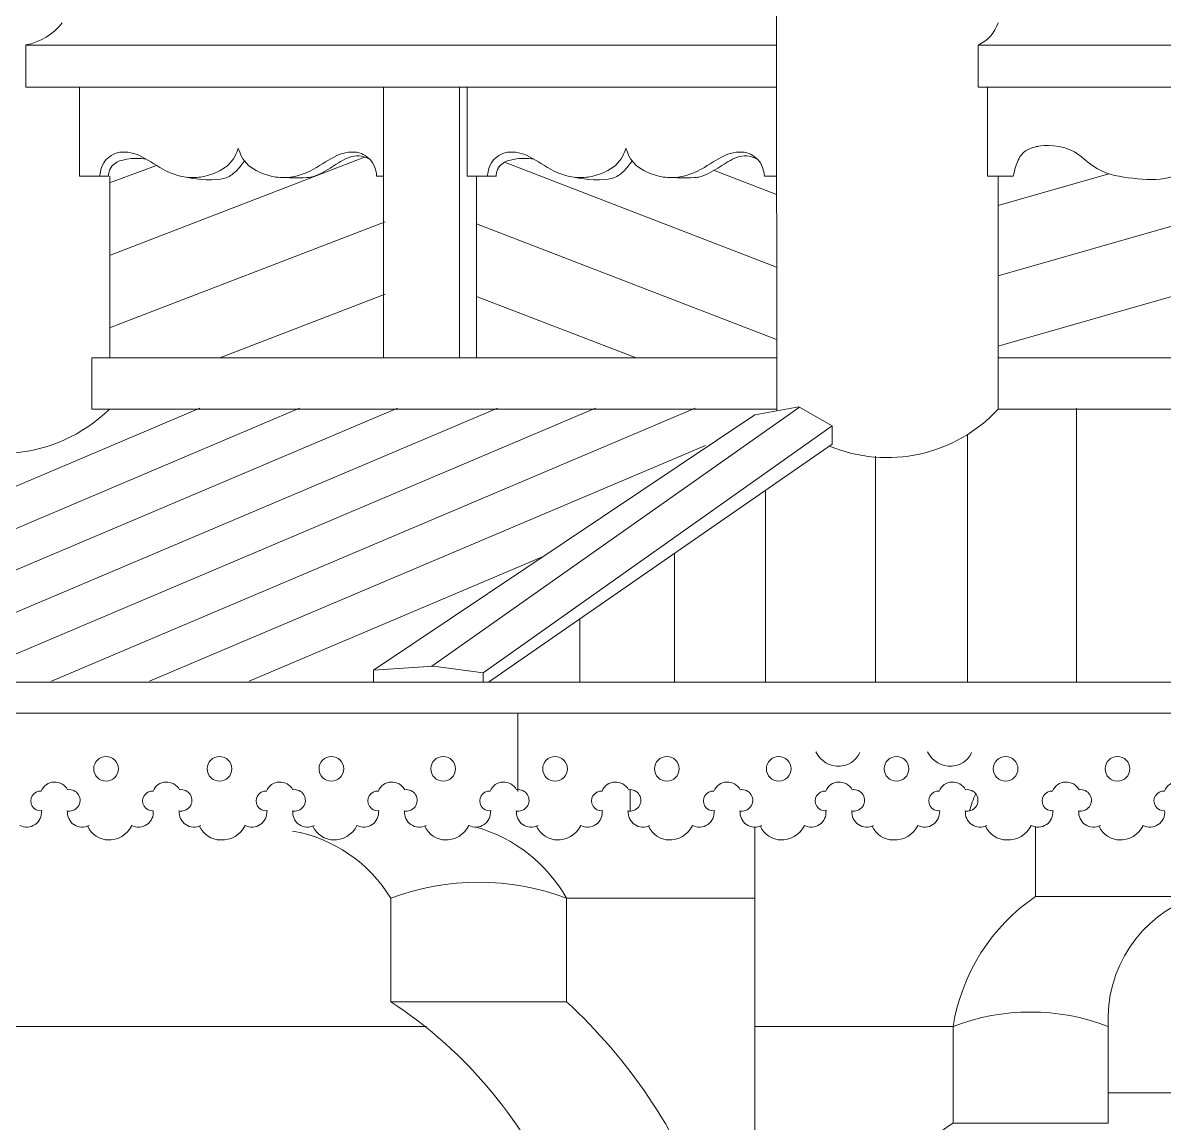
# Model space of a CAD drawing. Header units: millimetres. Extents: x 2399 to 111977, y 1313 to 59551.
# Drawn here: x 70985 to 72755, y 42992 to 44698 of the extents above; entities that cross this region are included whole.
import ezdxf

# ---------------------------------------------------------------- set-up
doc = ezdxf.new("R2010")
doc.units = ezdxf.units.MM
doc.layers.add('main line', color=7, linetype='Continuous', lineweight=13)

msp = doc.modelspace()

# ---------------------------------------------------------------- linework, layer by layer
at = {"layer": 'main line', "color": 7, "linetype": 'Continuous', "lineweight": 13}
for p, q in [((72154.4704, 44096.4456), (72154.1149, 44708.4628)), ((70990.0724, 44598.128), (70990.0724, 44663.8403)), ((72154.1149, 44663.54), (70990.0724, 44663.54)), ((72466.572, 44598.128), (72466.572, 44663.54)), ((72466.572, 44663.54), (73208.9014, 44663.54)), ((70990.0724, 44598.128), (72154.1149, 44598.128)), ((71073.2487, 44598.128), (71073.2487, 44460.2853)), ((71073.2487, 44598.128), (71073.2487, 44460.2853)), ((71073.2487, 44598.128), (71073.2487, 44460.2853)), ((71544.8987, 44598.128), (71544.8987, 44178.6851)), ((71662.2579, 44598.128), (71662.2579, 44178.6851)), ((71674.339, 44460.2853), (71674.339, 44598.128)), ((72466.572, 44598.128), (73209.1726, 44598.128)), ((72481.3265, 44598.128), (72481.3265, 44460.2853)), ((71119.9258, 44337.4107), (71514.9786, 44489.5782)), ((71119.9258, 44449.7284), (71192.4971, 44476.9967)), ((72154.1149, 44319.4315), (71732.2805, 44481.9148)), ((72497.5479, 44305.8656), (73120.7242, 44484.1714)), ((71073.2487, 44460.2853), (71118.1205, 44460.2853)), ((71120.3953, 44178.6851), (71120.3953, 44460.2853)), ((71674.339, 44460.2853), (71719.2108, 44460.2853)), ((71689.0089, 44460.2853), (71689.0089, 44178.6851)), ((72154.1149, 44431.7491), (72056.4185, 44469.3801)), ((72481.3265, 44460.2853), (72521.0845, 44460.2853)), ((72497.5479, 44414.8828), (72669.3912, 44464.0513)), ((72497.5479, 44099.0339), (72497.5479, 44460.2853)), ((71119.9258, 44225.093), (71547.2583, 44389.6941)), ((72154.1149, 44207.1138), (71689.0089, 44386.2646)), ((72497.5479, 44196.8484), (73167.041, 44388.4066)), ((71291.0387, 44178.6851), (71547.2583, 44277.3765)), ((71936.325, 44178.6851), (71689.0089, 44273.947)), ((71092.2663, 44099.0339), (71092.2663, 44178.6851)), ((72154.1149, 44178.6851), (71092.2663, 44178.6851)), ((72497.5479, 44178.6851), (73209.1726, 44178.6851)), ((71259.8267, 44100.4699), (70261.635, 43677.1602)), ((71414.632, 44100.4699), (70416.4404, 43677.1602)), ((71566.553, 44100.4699), (70568.3614, 43677.1602)), ((71721.3584, 44100.4699), (70723.1668, 43677.1602)), ((71873.2794, 44100.4699), (70875.0878, 43677.1602)), ((72028.0848, 44100.4699), (71029.8931, 43677.1602)), ((72154.4704, 44099.0339), (71092.2663, 44099.0339)), ((71619.7416, 43700.4445), (72189.6369, 44101.8458)), ((72188.528, 44102.4789), (72120.4129, 44090.4122)), ((72188.528, 44102.4789), (72240.2008, 44072.9799)), ((72497.5479, 44099.0339), (73209.1726, 44099.0339)), ((72619.1357, 44100.4699), (72619.1357, 43675.7242)), ((72120.4129, 44090.4122), (71529.1632, 43694.1016)), ((72240.2008, 44072.9799), (71699.3312, 43689.9389)), ((72240.2008, 44072.9799), (72240.2008, 44044.7497)), ((72450.219, 44059.7104), (72450.219, 43675.7242)), ((72043.6985, 44042.6652), (71181.8141, 43677.1602)), ((71707.677, 43675.7242), (72240.2008, 44044.7497)), ((72307.4309, 44025.995), (72307.4309, 43675.7242)), ((72136.732, 43973.0485), (72136.732, 43675.7242)), ((71791.9884, 43870.2715), (71336.6195, 43677.1602)), ((71995.7261, 43875.3349), (71995.7261, 43675.7242)), ((71848.8677, 43773.5658), (71848.8677, 43675.7242)), ((71622.0119, 43700.6034), (71529.1632, 43694.1016)), ((71529.1632, 43694.1016), (71529.1632, 43675.7242)), ((71622.0119, 43700.6034), (71699.3312, 43689.9389)), ((69290.348, 43675.7242), (72913.671, 43675.7242)), ((71699.3312, 43689.9389), (71699.3312, 43675.7242)), ((69293.6599, 43627.3017), (72879.4085, 43627.3017)), ((71752.8635, 43627.3017), (71752.8635, 43505.8483)), ((71927.0361, 43475.6773), (71927.0361, 43508.5288)), ((72120.6065, 43450.009), (72120.6065, 40722.3835)), ((72555.5318, 43343.0785), (72555.5318, 43451.7635)), ((71556.0722, 43179.8457), (71556.0722, 43340.5942)), ((72120.6065, 43340.5942), (71828.6466, 43340.5942)), ((71828.6466, 43179.8457), (71828.6466, 43340.5942)), ((72555.5318, 43343.0785), (72802.3716, 43343.0785)), ((71556.0722, 43179.8457), (71828.6466, 43179.8457)), ((70902.6138, 43141.7935), (71611.2463, 43141.7935)), ((72120.6065, 43141.7935), (72427.8971, 43141.7935)), ((72427.8971, 42991.7131), (72427.8971, 43141.7935)), ((72668.1957, 42991.7131), (72668.1957, 43141.7935)), ((72668.1957, 43038.6601), (72952.4209, 43038.6601)), ((72427.8971, 42991.7131), (72668.1957, 42991.7131))]:
    msp.add_line(p, q, dxfattribs=at)
at = {"layer": 'main line', "color": 7, "linetype": 'Continuous', "lineweight": 13, "flags": 128}
for points in [[(72252.8674, 43545.3267, -0.304535594), (72214.9397, 43567.6702)], [(72252.8674, 43545.3267, -0.304535594), (72214.9397, 43567.6702)], [(72252.8674, 43545.3267, -0.304535594), (72214.9397, 43567.6702)], [(72252.8674, 43545.3267, -0.304535594), (72214.9397, 43567.6702)], [(72252.8674, 43545.3267, -0.304535594), (72214.9397, 43567.6702)], [(72252.8674, 43545.3267, -0.304535594), (72214.9397, 43567.6702)], [(72283.1861, 43566.6853, -0.304535594), (72250.4127, 43545.3267)], [(72283.1861, 43566.6853, -0.304535594), (72250.4127, 43545.3267)], [(72283.1861, 43566.6853, -0.304535594), (72250.4127, 43545.3267)], [(72283.1861, 43566.6853, -0.304535594), (72250.4127, 43545.3267)], [(72283.1861, 43566.6853, -0.304535594), (72250.4127, 43545.3267)], [(72283.1861, 43566.6853, -0.304535594), (72250.4127, 43545.3267)], [(72426.2794, 43545.3267, -0.304535594), (72388.3517, 43567.6702)], [(72426.2794, 43545.3267, -0.304535594), (72388.3517, 43567.6702)], [(72426.2794, 43545.3267, -0.304535594), (72388.3517, 43567.6702)], [(72426.2794, 43545.3267, -0.304535594), (72388.3517, 43567.6702)], [(72426.2794, 43545.3267, -0.304535594), (72388.3517, 43567.6702)], [(72426.2794, 43545.3267, -0.304535594), (72388.3517, 43567.6702)], [(72456.598, 43566.6853, -0.304535594), (72423.8247, 43545.3267)], [(72456.598, 43566.6853, -0.304535594), (72423.8247, 43545.3267)], [(72456.598, 43566.6853, -0.304535594), (72423.8247, 43545.3267)], [(72456.598, 43566.6853, -0.304535594), (72423.8247, 43545.3267)], [(72456.598, 43566.6853, -0.304535594), (72423.8247, 43545.3267)], [(72456.598, 43566.6853, -0.304535594), (72423.8247, 43545.3267)], [(71053.5596, 43476.1599, 1.219803903), (71054.9901, 43508.8418, 0.63216014), (71014.026, 43506.8436, 1.067465283), (71014.2608, 43476.1599, -0.60309642), (70980.869, 43453.3936)], [(71053.5596, 43476.1599, 1.219803903), (71054.9901, 43508.8418, 0.63216014), (71014.026, 43506.8436, 1.067465283), (71014.2608, 43476.1599, -0.60309642), (70980.869, 43453.3936)], [(71053.5596, 43476.1599, 1.219803903), (71054.9901, 43508.8418, 0.63216014), (71014.026, 43506.8436, 1.067465283), (71014.2608, 43476.1599, -0.60309642), (70980.869, 43453.3936)], [(71053.5596, 43476.1599, 1.219803903), (71054.9901, 43508.8418, 0.63216014), (71014.026, 43506.8436, 1.067465283), (71014.2608, 43476.1599, -0.60309642), (70980.869, 43453.3936)], [(71053.5596, 43476.1599, 1.219803903), (71054.9901, 43508.8418, 0.63216014), (71014.026, 43506.8436, 1.067465283), (71014.2608, 43476.1599, -0.60309642), (70980.869, 43453.3936)], [(71053.5596, 43476.1599, 1.219803903), (71054.9901, 43508.8418, 0.63216014), (71014.026, 43506.8436, 1.067465283), (71014.2608, 43476.1599, -0.60309642), (70980.869, 43453.3936)], [(71226.9716, 43476.1599, 1.219803903), (71228.402, 43508.8418, 0.63216014), (71187.438, 43506.8436, 1.067465283), (71187.6728, 43476.1599, -0.60309642), (71154.281, 43453.3936)], [(71226.9716, 43476.1599, 1.219803903), (71228.402, 43508.8418, 0.63216014), (71187.438, 43506.8436, 1.067465283), (71187.6728, 43476.1599, -0.60309642), (71154.281, 43453.3936)], [(71226.9716, 43476.1599, 1.219803903), (71228.402, 43508.8418, 0.63216014), (71187.438, 43506.8436, 1.067465283), (71187.6728, 43476.1599, -0.60309642), (71154.281, 43453.3936)], [(71226.9716, 43476.1599, 1.219803903), (71228.402, 43508.8418, 0.63216014), (71187.438, 43506.8436, 1.067465283), (71187.6728, 43476.1599, -0.60309642), (71154.281, 43453.3936)], [(71226.9716, 43476.1599, 1.219803903), (71228.402, 43508.8418, 0.63216014), (71187.438, 43506.8436, 1.067465283), (71187.6728, 43476.1599, -0.60309642), (71154.281, 43453.3936)], [(71226.9716, 43476.1599, 1.219803903), (71228.402, 43508.8418, 0.63216014), (71187.438, 43506.8436, 1.067465283), (71187.6728, 43476.1599, -0.60309642), (71154.281, 43453.3936)], [(71402.8383, 43476.1599, 1.219803903), (71404.2687, 43508.8418, 0.63216014), (71363.3047, 43506.8436, 1.067465283), (71363.5395, 43476.1599, -0.60309642), (71330.1477, 43453.3936)], [(71402.8383, 43476.1599, 1.219803903), (71404.2687, 43508.8418, 0.63216014), (71363.3047, 43506.8436, 1.067465283), (71363.5395, 43476.1599, -0.60309642), (71330.1477, 43453.3936)], [(71402.8383, 43476.1599, 1.219803903), (71404.2687, 43508.8418, 0.63216014), (71363.3047, 43506.8436, 1.067465283), (71363.5395, 43476.1599, -0.60309642), (71330.1477, 43453.3936)], [(71402.8383, 43476.1599, 1.219803903), (71404.2687, 43508.8418, 0.63216014), (71363.3047, 43506.8436, 1.067465283), (71363.5395, 43476.1599, -0.60309642), (71330.1477, 43453.3936)], [(71402.8383, 43476.1599, 1.219803903), (71404.2687, 43508.8418, 0.63216014), (71363.3047, 43506.8436, 1.067465283), (71363.5395, 43476.1599, -0.60309642), (71330.1477, 43453.3936)], [(71402.8383, 43476.1599, 1.219803903), (71404.2687, 43508.8418, 0.63216014), (71363.3047, 43506.8436, 1.067465283), (71363.5395, 43476.1599, -0.60309642), (71330.1477, 43453.3936)], [(71576.2503, 43476.1599, 1.219803903), (71577.6807, 43508.8418, 0.63216014), (71536.7167, 43506.8436, 1.067465283), (71536.9514, 43476.1599, -0.60309642), (71503.5597, 43453.3936)], [(71576.2503, 43476.1599, 1.219803903), (71577.6807, 43508.8418, 0.63216014), (71536.7167, 43506.8436, 1.067465283), (71536.9514, 43476.1599, -0.60309642), (71503.5597, 43453.3936)], [(71576.2503, 43476.1599, 1.219803903), (71577.6807, 43508.8418, 0.63216014), (71536.7167, 43506.8436, 1.067465283), (71536.9514, 43476.1599, -0.60309642), (71503.5597, 43453.3936)], [(71576.2503, 43476.1599, 1.219803903), (71577.6807, 43508.8418, 0.63216014), (71536.7167, 43506.8436, 1.067465283), (71536.9514, 43476.1599, -0.60309642), (71503.5597, 43453.3936)], [(71576.2503, 43476.1599, 1.219803903), (71577.6807, 43508.8418, 0.63216014), (71536.7167, 43506.8436, 1.067465283), (71536.9514, 43476.1599, -0.60309642), (71503.5597, 43453.3936)], [(71576.2503, 43476.1599, 1.219803903), (71577.6807, 43508.8418, 0.63216014), (71536.7167, 43506.8436, 1.067465283), (71536.9514, 43476.1599, -0.60309642), (71503.5597, 43453.3936)], [(71749.6622, 43476.1599, 1.219803903), (71751.0927, 43508.8418, 0.63216014), (71710.1286, 43506.8436, 1.067465283), (71710.3634, 43476.1599, -0.60309642), (71676.9716, 43453.3936)], [(71749.6622, 43476.1599, 1.219803903), (71751.0927, 43508.8418, 0.63216014), (71710.1286, 43506.8436, 1.067465283), (71710.3634, 43476.1599, -0.60309642), (71676.9716, 43453.3936)], [(71749.6622, 43476.1599, 1.219803903), (71751.0927, 43508.8418, 0.63216014), (71710.1286, 43506.8436, 1.067465283), (71710.3634, 43476.1599, -0.60309642), (71676.9716, 43453.3936)], [(71749.6622, 43476.1599, 1.219803903), (71751.0927, 43508.8418, 0.63216014), (71710.1286, 43506.8436, 1.067465283), (71710.3634, 43476.1599, -0.60309642), (71676.9716, 43453.3936)], [(71749.6622, 43476.1599, 1.219803903), (71751.0927, 43508.8418, 0.63216014), (71710.1286, 43506.8436, 1.067465283), (71710.3634, 43476.1599, -0.60309642), (71676.9716, 43453.3936)], [(71749.6622, 43476.1599, 1.219803903), (71751.0927, 43508.8418, 0.63216014), (71710.1286, 43506.8436, 1.067465283), (71710.3634, 43476.1599, -0.60309642), (71676.9716, 43453.3936)], [(71923.0742, 43476.1599, 1.219803903), (71924.5046, 43508.8418, 0.63216014), (71883.5406, 43506.8436, 1.067465283), (71883.7754, 43476.1599, -0.60309642), (71850.3836, 43453.3936)], [(71923.0742, 43476.1599, 1.219803903), (71924.5046, 43508.8418, 0.63216014), (71883.5406, 43506.8436, 1.067465283), (71883.7754, 43476.1599, -0.60309642), (71850.3836, 43453.3936)], [(71923.0742, 43476.1599, 1.219803903), (71924.5046, 43508.8418, 0.63216014), (71883.5406, 43506.8436, 1.067465283), (71883.7754, 43476.1599, -0.60309642), (71850.3836, 43453.3936)], [(71923.0742, 43476.1599, 1.219803903), (71924.5046, 43508.8418, 0.63216014), (71883.5406, 43506.8436, 1.067465283), (71883.7754, 43476.1599, -0.60309642), (71850.3836, 43453.3936)], [(71923.0742, 43476.1599, 1.219803903), (71924.5046, 43508.8418, 0.63216014), (71883.5406, 43506.8436, 1.067465283), (71883.7754, 43476.1599, -0.60309642), (71850.3836, 43453.3936)], [(71923.0742, 43476.1599, 1.219803903), (71924.5046, 43508.8418, 0.63216014), (71883.5406, 43506.8436, 1.067465283), (71883.7754, 43476.1599, -0.60309642), (71850.3836, 43453.3936)], [(72096.4862, 43476.1599, 1.219803903), (72097.9166, 43508.8418, 0.63216014), (72056.9526, 43506.8436, 1.067465283), (72057.1873, 43476.1599, -0.60309642), (72023.7956, 43453.3936)], [(72096.4862, 43476.1599, 1.219803903), (72097.9166, 43508.8418, 0.63216014), (72056.9526, 43506.8436, 1.067465283), (72057.1873, 43476.1599, -0.60309642), (72023.7956, 43453.3936)], [(72096.4862, 43476.1599, 1.219803903), (72097.9166, 43508.8418, 0.63216014), (72056.9526, 43506.8436, 1.067465283), (72057.1873, 43476.1599, -0.60309642), (72023.7956, 43453.3936)], [(72096.4862, 43476.1599, 1.219803903), (72097.9166, 43508.8418, 0.63216014), (72056.9526, 43506.8436, 1.067465283), (72057.1873, 43476.1599, -0.60309642), (72023.7956, 43453.3936)], [(72096.4862, 43476.1599, 1.219803903), (72097.9166, 43508.8418, 0.63216014), (72056.9526, 43506.8436, 1.067465283), (72057.1873, 43476.1599, -0.60309642), (72023.7956, 43453.3936)], [(72096.4862, 43476.1599, 1.219803903), (72097.9166, 43508.8418, 0.63216014), (72056.9526, 43506.8436, 1.067465283), (72057.1873, 43476.1599, -0.60309642), (72023.7956, 43453.3936)], [(72269.8981, 43476.1599, 1.219803903), (72271.3286, 43508.8418, 0.63216014), (72230.3645, 43506.8436, 1.067465283), (72230.5993, 43476.1599, -0.60309642), (72197.2075, 43453.3936)], [(72269.8981, 43476.1599, 1.219803903), (72271.3286, 43508.8418, 0.63216014), (72230.3645, 43506.8436, 1.067465283), (72230.5993, 43476.1599, -0.60309642), (72197.2075, 43453.3936)], [(72269.8981, 43476.1599, 1.219803903), (72271.3286, 43508.8418, 0.63216014), (72230.3645, 43506.8436, 1.067465283), (72230.5993, 43476.1599, -0.60309642), (72197.2075, 43453.3936)], [(72269.8981, 43476.1599, 1.219803903), (72271.3286, 43508.8418, 0.63216014), (72230.3645, 43506.8436, 1.067465283), (72230.5993, 43476.1599, -0.60309642), (72197.2075, 43453.3936)], [(72269.8981, 43476.1599, 1.219803903), (72271.3286, 43508.8418, 0.63216014), (72230.3645, 43506.8436, 1.067465283), (72230.5993, 43476.1599, -0.60309642), (72197.2075, 43453.3936)], [(72269.8981, 43476.1599, 1.219803903), (72271.3286, 43508.8418, 0.63216014), (72230.3645, 43506.8436, 1.067465283), (72230.5993, 43476.1599, -0.60309642), (72197.2075, 43453.3936)], [(72445.7648, 43476.1599, 1.219803903), (72447.1953, 43508.8418, 0.63216014), (72406.2312, 43506.8436, 1.067465283), (72406.466, 43476.1599, -0.60309642), (72373.0742, 43453.3936)], [(72445.7648, 43476.1599, 1.219803903), (72447.1953, 43508.8418, 0.63216014), (72406.2312, 43506.8436, 1.067465283), (72406.466, 43476.1599, -0.60309642), (72373.0742, 43453.3936)], [(72445.7648, 43476.1599, 1.219803903), (72447.1953, 43508.8418, 0.63216014), (72406.2312, 43506.8436, 1.067465283), (72406.466, 43476.1599, -0.60309642), (72373.0742, 43453.3936)], [(72445.7648, 43476.1599, 1.219803903), (72447.1953, 43508.8418, 0.63216014), (72406.2312, 43506.8436, 1.067465283), (72406.466, 43476.1599, -0.60309642), (72373.0742, 43453.3936)], [(72445.7648, 43476.1599, 1.219803903), (72447.1953, 43508.8418, 0.63216014), (72406.2312, 43506.8436, 1.067465283), (72406.466, 43476.1599, -0.60309642), (72373.0742, 43453.3936)], [(72445.7648, 43476.1599, 1.219803903), (72447.1953, 43508.8418, 0.63216014), (72406.2312, 43506.8436, 1.067465283), (72406.466, 43476.1599, -0.60309642), (72373.0742, 43453.3936)], [(72621.6315, 43476.1599, 1.219803903), (72623.062, 43508.8418, 0.63216014), (72582.0979, 43506.8436, 1.067465283), (72582.3327, 43476.1599, -0.60309642), (72548.9409, 43453.3936)], [(72621.6315, 43476.1599, 1.219803903), (72623.062, 43508.8418, 0.63216014), (72582.0979, 43506.8436, 1.067465283), (72582.3327, 43476.1599, -0.60309642), (72548.9409, 43453.3936)], [(72621.6315, 43476.1599, 1.219803903), (72623.062, 43508.8418, 0.63216014), (72582.0979, 43506.8436, 1.067465283), (72582.3327, 43476.1599, -0.60309642), (72548.9409, 43453.3936)], [(72621.6315, 43476.1599, 1.219803903), (72623.062, 43508.8418, 0.63216014), (72582.0979, 43506.8436, 1.067465283), (72582.3327, 43476.1599, -0.60309642), (72548.9409, 43453.3936)], [(72621.6315, 43476.1599, 1.219803903), (72623.062, 43508.8418, 0.63216014), (72582.0979, 43506.8436, 1.067465283), (72582.3327, 43476.1599, -0.60309642), (72548.9409, 43453.3936)], [(72621.6315, 43476.1599, 1.219803903), (72623.062, 43508.8418, 0.63216014), (72582.0979, 43506.8436, 1.067465283), (72582.3327, 43476.1599, -0.60309642), (72548.9409, 43453.3936)], [(72795.0435, 43476.1599, 1.219803903), (72796.4739, 43508.8418, 0.63216014), (72755.5099, 43506.8436, 1.067465283), (72755.7447, 43476.1599, -0.60309642), (72722.3529, 43453.3936)], [(72795.0435, 43476.1599, 1.219803903), (72796.4739, 43508.8418, 0.63216014), (72755.5099, 43506.8436, 1.067465283), (72755.7447, 43476.1599, -0.60309642), (72722.3529, 43453.3936)], [(72795.0435, 43476.1599, 1.219803903), (72796.4739, 43508.8418, 0.63216014), (72755.5099, 43506.8436, 1.067465283), (72755.7447, 43476.1599, -0.60309642), (72722.3529, 43453.3936)], [(72795.0435, 43476.1599, 1.219803903), (72796.4739, 43508.8418, 0.63216014), (72755.5099, 43506.8436, 1.067465283), (72755.7447, 43476.1599, -0.60309642), (72722.3529, 43453.3936)], [(72795.0435, 43476.1599, 1.219803903), (72796.4739, 43508.8418, 0.63216014), (72755.5099, 43506.8436, 1.067465283), (72755.7447, 43476.1599, -0.60309642), (72722.3529, 43453.3936)], [(72795.0435, 43476.1599, 1.219803903), (72796.4739, 43508.8418, 0.63216014), (72755.5099, 43506.8436, 1.067465283), (72755.7447, 43476.1599, -0.60309642), (72722.3529, 43453.3936)], [(71015.4585, 43476.1599, -0.017938026), (71014.2872, 43475.916)], [(71015.4585, 43476.1599, -0.017938026), (71014.2872, 43475.916)], [(71015.4585, 43476.1599, -0.017938026), (71014.2872, 43475.916)], [(71015.4585, 43476.1599, -0.017938026), (71014.2872, 43475.916)], [(71015.4585, 43476.1599, -0.017938026), (71014.2872, 43475.916)], [(71015.4585, 43476.1599, -0.017938026), (71014.2872, 43475.916)], [(71054.7573, 43476.1599, 0.60309642), (71088.1491, 43453.3936)], [(71054.7573, 43476.1599, 0.60309642), (71088.1491, 43453.3936)], [(71054.7573, 43476.1599, 0.60309642), (71088.1491, 43453.3936)], [(71054.7573, 43476.1599, 0.60309642), (71088.1491, 43453.3936)], [(71054.7573, 43476.1599, 0.60309642), (71088.1491, 43453.3936)], [(71054.7573, 43476.1599, 0.60309642), (71088.1491, 43453.3936)], [(71228.1693, 43476.1599, 0.60309642), (71261.5611, 43453.3936)], [(71228.1693, 43476.1599, 0.60309642), (71261.5611, 43453.3936)], [(71228.1693, 43476.1599, 0.60309642), (71261.5611, 43453.3936)], [(71228.1693, 43476.1599, 0.60309642), (71261.5611, 43453.3936)], [(71228.1693, 43476.1599, 0.60309642), (71261.5611, 43453.3936)], [(71228.1693, 43476.1599, 0.60309642), (71261.5611, 43453.3936)], [(71364.7372, 43476.1599, -0.017938026), (71363.5658, 43475.916)], [(71364.7372, 43476.1599, -0.017938026), (71363.5658, 43475.916)], [(71364.7372, 43476.1599, -0.017938026), (71363.5658, 43475.916)], [(71364.7372, 43476.1599, -0.017938026), (71363.5658, 43475.916)], [(71364.7372, 43476.1599, -0.017938026), (71363.5658, 43475.916)], [(71364.7372, 43476.1599, -0.017938026), (71363.5658, 43475.916)], [(71404.036, 43476.1599, 0.60309642), (71437.4278, 43453.3936)], [(71404.036, 43476.1599, 0.60309642), (71437.4278, 43453.3936)], [(71404.036, 43476.1599, 0.60309642), (71437.4278, 43453.3936)], [(71404.036, 43476.1599, 0.60309642), (71437.4278, 43453.3936)], [(71404.036, 43476.1599, 0.60309642), (71437.4278, 43453.3936)], [(71404.036, 43476.1599, 0.60309642), (71437.4278, 43453.3936)], [(71538.1491, 43476.1599, -0.017938026), (71536.9778, 43475.916)], [(71538.1491, 43476.1599, -0.017938026), (71536.9778, 43475.916)], [(71538.1491, 43476.1599, -0.017938026), (71536.9778, 43475.916)], [(71538.1491, 43476.1599, -0.017938026), (71536.9778, 43475.916)], [(71538.1491, 43476.1599, -0.017938026), (71536.9778, 43475.916)], [(71538.1491, 43476.1599, -0.017938026), (71536.9778, 43475.916)], [(71577.448, 43476.1599, 0.60309642), (71610.8397, 43453.3936)], [(71577.448, 43476.1599, 0.60309642), (71610.8397, 43453.3936)], [(71577.448, 43476.1599, 0.60309642), (71610.8397, 43453.3936)], [(71577.448, 43476.1599, 0.60309642), (71610.8397, 43453.3936)], [(71577.448, 43476.1599, 0.60309642), (71610.8397, 43453.3936)], [(71577.448, 43476.1599, 0.60309642), (71610.8397, 43453.3936)], [(71711.5611, 43476.1599, -0.017938026), (71710.3897, 43475.916)], [(71711.5611, 43476.1599, -0.017938026), (71710.3897, 43475.916)], [(71711.5611, 43476.1599, -0.017938026), (71710.3897, 43475.916)], [(71711.5611, 43476.1599, -0.017938026), (71710.3897, 43475.916)], [(71711.5611, 43476.1599, -0.017938026), (71710.3897, 43475.916)], [(71711.5611, 43476.1599, -0.017938026), (71710.3897, 43475.916)], [(71750.8599, 43476.1599, 0.60309642), (71784.2517, 43453.3936)], [(71750.8599, 43476.1599, 0.60309642), (71784.2517, 43453.3936)], [(71750.8599, 43476.1599, 0.60309642), (71784.2517, 43453.3936)], [(71750.8599, 43476.1599, 0.60309642), (71784.2517, 43453.3936)], [(71750.8599, 43476.1599, 0.60309642), (71784.2517, 43453.3936)], [(71750.8599, 43476.1599, 0.60309642), (71784.2517, 43453.3936)], [(71884.9731, 43476.1599, -0.017938026), (71883.8017, 43475.916)], [(71884.9731, 43476.1599, -0.017938026), (71883.8017, 43475.916)], [(71884.9731, 43476.1599, -0.017938026), (71883.8017, 43475.916)], [(71884.9731, 43476.1599, -0.017938026), (71883.8017, 43475.916)], [(71884.9731, 43476.1599, -0.017938026), (71883.8017, 43475.916)], [(71884.9731, 43476.1599, -0.017938026), (71883.8017, 43475.916)], [(71924.2719, 43476.1599, 0.60309642), (71957.6637, 43453.3936)], [(71924.2719, 43476.1599, 0.60309642), (71957.6637, 43453.3936)], [(71924.2719, 43476.1599, 0.60309642), (71957.6637, 43453.3936)], [(71924.2719, 43476.1599, 0.60309642), (71957.6637, 43453.3936)], [(71924.2719, 43476.1599, 0.60309642), (71957.6637, 43453.3936)], [(71924.2719, 43476.1599, 0.60309642), (71957.6637, 43453.3936)], [(72058.385, 43476.1599, -0.017938026), (72057.2137, 43475.916)], [(72058.385, 43476.1599, -0.017938026), (72057.2137, 43475.916)], [(72058.385, 43476.1599, -0.017938026), (72057.2137, 43475.916)], [(72058.385, 43476.1599, -0.017938026), (72057.2137, 43475.916)], [(72058.385, 43476.1599, -0.017938026), (72057.2137, 43475.916)], [(72058.385, 43476.1599, -0.017938026), (72057.2137, 43475.916)], [(72097.6839, 43476.1599, 0.60309642), (72131.0756, 43453.3936)], [(72097.6839, 43476.1599, 0.60309642), (72131.0756, 43453.3936)], [(72097.6839, 43476.1599, 0.60309642), (72131.0756, 43453.3936)], [(72097.6839, 43476.1599, 0.60309642), (72131.0756, 43453.3936)], [(72097.6839, 43476.1599, 0.60309642), (72131.0756, 43453.3936)], [(72097.6839, 43476.1599, 0.60309642), (72131.0756, 43453.3936)], [(72231.797, 43476.1599, -0.017938026), (72230.6256, 43475.916)], [(72231.797, 43476.1599, -0.017938026), (72230.6256, 43475.916)], [(72231.797, 43476.1599, -0.017938026), (72230.6256, 43475.916)], [(72231.797, 43476.1599, -0.017938026), (72230.6256, 43475.916)], [(72231.797, 43476.1599, -0.017938026), (72230.6256, 43475.916)], [(72231.797, 43476.1599, -0.017938026), (72230.6256, 43475.916)], [(72271.0958, 43476.1599, 0.60309642), (72304.4876, 43453.3936)], [(72271.0958, 43476.1599, 0.60309642), (72304.4876, 43453.3936)], [(72271.0958, 43476.1599, 0.60309642), (72304.4876, 43453.3936)], [(72271.0958, 43476.1599, 0.60309642), (72304.4876, 43453.3936)], [(72271.0958, 43476.1599, 0.60309642), (72304.4876, 43453.3936)], [(72271.0958, 43476.1599, 0.60309642), (72304.4876, 43453.3936)], [(72407.6637, 43476.1599, -0.017938026), (72406.4923, 43475.916)], [(72407.6637, 43476.1599, -0.017938026), (72406.4923, 43475.916)], [(72407.6637, 43476.1599, -0.017938026), (72406.4923, 43475.916)], [(72407.6637, 43476.1599, -0.017938026), (72406.4923, 43475.916)], [(72407.6637, 43476.1599, -0.017938026), (72406.4923, 43475.916)], [(72407.6637, 43476.1599, -0.017938026), (72406.4923, 43475.916)], [(72446.9625, 43476.1599, 0.60309642), (72480.3543, 43453.3936)], [(72446.9625, 43476.1599, 0.60309642), (72480.3543, 43453.3936)], [(72446.9625, 43476.1599, 0.60309642), (72480.3543, 43453.3936)], [(72446.9625, 43476.1599, 0.60309642), (72480.3543, 43453.3936)], [(72446.9625, 43476.1599, 0.60309642), (72480.3543, 43453.3936)], [(72446.9625, 43476.1599, 0.60309642), (72480.3543, 43453.3936)], [(72583.5304, 43476.1599, -0.017938026), (72582.359, 43475.916)], [(72583.5304, 43476.1599, -0.017938026), (72582.359, 43475.916)], [(72583.5304, 43476.1599, -0.017938026), (72582.359, 43475.916)], [(72583.5304, 43476.1599, -0.017938026), (72582.359, 43475.916)], [(72583.5304, 43476.1599, -0.017938026), (72582.359, 43475.916)], [(72583.5304, 43476.1599, -0.017938026), (72582.359, 43475.916)], [(72622.8292, 43476.1599, 0.60309642), (72656.221, 43453.3936)], [(72622.8292, 43476.1599, 0.60309642), (72656.221, 43453.3936)], [(72622.8292, 43476.1599, 0.60309642), (72656.221, 43453.3936)], [(72622.8292, 43476.1599, 0.60309642), (72656.221, 43453.3936)], [(72622.8292, 43476.1599, 0.60309642), (72656.221, 43453.3936)], [(72622.8292, 43476.1599, 0.60309642), (72656.221, 43453.3936)], [(71086.0347, 43452.4088, 0.304535594), (71118.808, 43431.0501)], [(71086.0347, 43452.4088, 0.304535594), (71118.808, 43431.0501)], [(71086.0347, 43452.4088, 0.304535594), (71118.808, 43431.0501)], [(71086.0347, 43452.4088, 0.304535594), (71118.808, 43431.0501)], [(71086.0347, 43452.4088, 0.304535594), (71118.808, 43431.0501)], [(71086.0347, 43452.4088, 0.304535594), (71118.808, 43431.0501)], [(71116.3533, 43431.0501, 0.304535594), (71154.281, 43453.3936)], [(71116.3533, 43431.0501, 0.304535594), (71154.281, 43453.3936)], [(71116.3533, 43431.0501, 0.304535594), (71154.281, 43453.3936)], [(71116.3533, 43431.0501, 0.304535594), (71154.281, 43453.3936)], [(71116.3533, 43431.0501, 0.304535594), (71154.281, 43453.3936)], [(71116.3533, 43431.0501, 0.304535594), (71154.281, 43453.3936)], [(71259.4467, 43452.4088, 0.304535594), (71292.22, 43431.0501)], [(71259.4467, 43452.4088, 0.304535594), (71292.22, 43431.0501)], [(71259.4467, 43452.4088, 0.304535594), (71292.22, 43431.0501)], [(71259.4467, 43452.4088, 0.304535594), (71292.22, 43431.0501)], [(71259.4467, 43452.4088, 0.304535594), (71292.22, 43431.0501)], [(71259.4467, 43452.4088, 0.304535594), (71292.22, 43431.0501)], [(71292.22, 43431.0501, 0.304535594), (71330.1477, 43453.3936)], [(71292.22, 43431.0501, 0.304535594), (71330.1477, 43453.3936)], [(71292.22, 43431.0501, 0.304535594), (71330.1477, 43453.3936)], [(71292.22, 43431.0501, 0.304535594), (71330.1477, 43453.3936)], [(71292.22, 43431.0501, 0.304535594), (71330.1477, 43453.3936)], [(71292.22, 43431.0501, 0.304535594), (71330.1477, 43453.3936)], [(71435.3133, 43452.4088, 0.304535594), (71468.0867, 43431.0501)], [(71435.3133, 43452.4088, 0.304535594), (71468.0867, 43431.0501)], [(71435.3133, 43452.4088, 0.304535594), (71468.0867, 43431.0501)], [(71435.3133, 43452.4088, 0.304535594), (71468.0867, 43431.0501)], [(71435.3133, 43452.4088, 0.304535594), (71468.0867, 43431.0501)], [(71435.3133, 43452.4088, 0.304535594), (71468.0867, 43431.0501)], [(71465.632, 43431.0501, 0.304535594), (71503.5597, 43453.3936)], [(71465.632, 43431.0501, 0.304535594), (71503.5597, 43453.3936)], [(71465.632, 43431.0501, 0.304535594), (71503.5597, 43453.3936)], [(71465.632, 43431.0501, 0.304535594), (71503.5597, 43453.3936)], [(71465.632, 43431.0501, 0.304535594), (71503.5597, 43453.3936)], [(71465.632, 43431.0501, 0.304535594), (71503.5597, 43453.3936)], [(71608.7253, 43452.4088, 0.304535594), (71641.4987, 43431.0501)], [(71608.7253, 43452.4088, 0.304535594), (71641.4987, 43431.0501)], [(71608.7253, 43452.4088, 0.304535594), (71641.4987, 43431.0501)], [(71608.7253, 43452.4088, 0.304535594), (71641.4987, 43431.0501)], [(71608.7253, 43452.4088, 0.304535594), (71641.4987, 43431.0501)], [(71608.7253, 43452.4088, 0.304535594), (71641.4987, 43431.0501)], [(71639.0439, 43431.0501, 0.304535594), (71676.9716, 43453.3936)], [(71639.0439, 43431.0501, 0.304535594), (71676.9716, 43453.3936)], [(71639.0439, 43431.0501, 0.304535594), (71676.9716, 43453.3936)], [(71639.0439, 43431.0501, 0.304535594), (71676.9716, 43453.3936)], [(71639.0439, 43431.0501, 0.304535594), (71676.9716, 43453.3936)], [(71639.0439, 43431.0501, 0.304535594), (71676.9716, 43453.3936)], [(71782.1373, 43452.4088, 0.304535594), (71814.9106, 43431.0501)], [(71782.1373, 43452.4088, 0.304535594), (71814.9106, 43431.0501)], [(71782.1373, 43452.4088, 0.304535594), (71814.9106, 43431.0501)], [(71782.1373, 43452.4088, 0.304535594), (71814.9106, 43431.0501)], [(71782.1373, 43452.4088, 0.304535594), (71814.9106, 43431.0501)], [(71782.1373, 43452.4088, 0.304535594), (71814.9106, 43431.0501)], [(71812.4559, 43431.0501, 0.304535594), (71850.3836, 43453.3936)], [(71812.4559, 43431.0501, 0.304535594), (71850.3836, 43453.3936)], [(71812.4559, 43431.0501, 0.304535594), (71850.3836, 43453.3936)], [(71812.4559, 43431.0501, 0.304535594), (71850.3836, 43453.3936)], [(71812.4559, 43431.0501, 0.304535594), (71850.3836, 43453.3936)], [(71812.4559, 43431.0501, 0.304535594), (71850.3836, 43453.3936)], [(71955.5492, 43452.4088, 0.304535594), (71988.3226, 43431.0501)], [(71955.5492, 43452.4088, 0.304535594), (71988.3226, 43431.0501)], [(71955.5492, 43452.4088, 0.304535594), (71988.3226, 43431.0501)], [(71955.5492, 43452.4088, 0.304535594), (71988.3226, 43431.0501)], [(71955.5492, 43452.4088, 0.304535594), (71988.3226, 43431.0501)], [(71955.5492, 43452.4088, 0.304535594), (71988.3226, 43431.0501)], [(71985.8679, 43431.0501, 0.304535594), (72023.7956, 43453.3936)], [(71985.8679, 43431.0501, 0.304535594), (72023.7956, 43453.3936)], [(71985.8679, 43431.0501, 0.304535594), (72023.7956, 43453.3936)], [(71985.8679, 43431.0501, 0.304535594), (72023.7956, 43453.3936)], [(71985.8679, 43431.0501, 0.304535594), (72023.7956, 43453.3936)], [(71985.8679, 43431.0501, 0.304535594), (72023.7956, 43453.3936)], [(72128.9612, 43452.4088, 0.304535594), (72161.7346, 43431.0501)], [(72128.9612, 43452.4088, 0.304535594), (72161.7346, 43431.0501)], [(72128.9612, 43452.4088, 0.304535594), (72161.7346, 43431.0501)], [(72128.9612, 43452.4088, 0.304535594), (72161.7346, 43431.0501)], [(72128.9612, 43452.4088, 0.304535594), (72161.7346, 43431.0501)], [(72128.9612, 43452.4088, 0.304535594), (72161.7346, 43431.0501)], [(72159.2798, 43431.0501, 0.304535594), (72197.2075, 43453.3936)], [(72159.2798, 43431.0501, 0.304535594), (72197.2075, 43453.3936)], [(72159.2798, 43431.0501, 0.304535594), (72197.2075, 43453.3936)], [(72159.2798, 43431.0501, 0.304535594), (72197.2075, 43453.3936)], [(72159.2798, 43431.0501, 0.304535594), (72197.2075, 43453.3936)], [(72159.2798, 43431.0501, 0.304535594), (72197.2075, 43453.3936)], [(72302.3732, 43452.4088, 0.304535594), (72335.1465, 43431.0501)], [(72302.3732, 43452.4088, 0.304535594), (72335.1465, 43431.0501)], [(72302.3732, 43452.4088, 0.304535594), (72335.1465, 43431.0501)], [(72302.3732, 43452.4088, 0.304535594), (72335.1465, 43431.0501)], [(72302.3732, 43452.4088, 0.304535594), (72335.1465, 43431.0501)], [(72302.3732, 43452.4088, 0.304535594), (72335.1465, 43431.0501)], [(72335.1465, 43431.0501, 0.304535594), (72373.0742, 43453.3936)], [(72335.1465, 43431.0501, 0.304535594), (72373.0742, 43453.3936)], [(72335.1465, 43431.0501, 0.304535594), (72373.0742, 43453.3936)], [(72335.1465, 43431.0501, 0.304535594), (72373.0742, 43453.3936)], [(72335.1465, 43431.0501, 0.304535594), (72373.0742, 43453.3936)], [(72335.1465, 43431.0501, 0.304535594), (72373.0742, 43453.3936)], [(72478.2399, 43452.4088, 0.304535594), (72511.0132, 43431.0501)], [(72478.2399, 43452.4088, 0.304535594), (72511.0132, 43431.0501)], [(72478.2399, 43452.4088, 0.304535594), (72511.0132, 43431.0501)], [(72478.2399, 43452.4088, 0.304535594), (72511.0132, 43431.0501)], [(72478.2399, 43452.4088, 0.304535594), (72511.0132, 43431.0501)], [(72478.2399, 43452.4088, 0.304535594), (72511.0132, 43431.0501)], [(72511.0132, 43431.0501, 0.304535594), (72548.9409, 43453.3936)], [(72511.0132, 43431.0501, 0.304535594), (72548.9409, 43453.3936)], [(72511.0132, 43431.0501, 0.304535594), (72548.9409, 43453.3936)], [(72511.0132, 43431.0501, 0.304535594), (72548.9409, 43453.3936)], [(72511.0132, 43431.0501, 0.304535594), (72548.9409, 43453.3936)], [(72511.0132, 43431.0501, 0.304535594), (72548.9409, 43453.3936)], [(72654.1066, 43452.4088, 0.304535594), (72686.8799, 43431.0501)], [(72654.1066, 43452.4088, 0.304535594), (72686.8799, 43431.0501)], [(72654.1066, 43452.4088, 0.304535594), (72686.8799, 43431.0501)], [(72654.1066, 43452.4088, 0.304535594), (72686.8799, 43431.0501)], [(72654.1066, 43452.4088, 0.304535594), (72686.8799, 43431.0501)], [(72654.1066, 43452.4088, 0.304535594), (72686.8799, 43431.0501)], [(72684.4252, 43431.0501, 0.304535594), (72722.3529, 43453.3936)], [(72684.4252, 43431.0501, 0.304535594), (72722.3529, 43453.3936)], [(72684.4252, 43431.0501, 0.304535594), (72722.3529, 43453.3936)], [(72684.4252, 43431.0501, 0.304535594), (72722.3529, 43453.3936)], [(72684.4252, 43431.0501, 0.304535594), (72722.3529, 43453.3936)], [(72684.4252, 43431.0501, 0.304535594), (72722.3529, 43453.3936)]]:
    msp.add_lwpolyline(points, format="xyb", dxfattribs=at)
at = {"layer": 'main line', "color": 7, "linetype": 'Continuous', "lineweight": 13}
for centre in [(71114.5463, 43541.2726), (71114.5463, 43541.2726), (71114.5463, 43541.2726), (71114.5463, 43541.2726), (71114.5463, 43541.2726), (71114.5463, 43541.2726), (71290.413, 43541.2726), (71290.413, 43541.2726), (71290.413, 43541.2726), (71290.413, 43541.2726), (71290.413, 43541.2726), (71290.413, 43541.2726), (71463.825, 43541.2726), (71463.825, 43541.2726), (71463.825, 43541.2726), (71463.825, 43541.2726), (71463.825, 43541.2726), (71463.825, 43541.2726), (71637.2369, 43541.2726), (71637.2369, 43541.2726), (71637.2369, 43541.2726), (71637.2369, 43541.2726), (71637.2369, 43541.2726), (71637.2369, 43541.2726), (71810.6489, 43541.2726), (71810.6489, 43541.2726), (71810.6489, 43541.2726), (71810.6489, 43541.2726), (71810.6489, 43541.2726), (71810.6489, 43541.2726), (71984.0609, 43541.2726), (71984.0609, 43541.2726), (71984.0609, 43541.2726), (71984.0609, 43541.2726), (71984.0609, 43541.2726), (71984.0609, 43541.2726), (72157.4728, 43541.2726), (72157.4728, 43541.2726), (72157.4728, 43541.2726), (72157.4728, 43541.2726), (72157.4728, 43541.2726), (72157.4728, 43541.2726), (72340.0684, 43541.2726), (72340.0684, 43541.2726), (72340.0684, 43541.2726), (72340.0684, 43541.2726), (72340.0684, 43541.2726), (72340.0684, 43541.2726), (72509.2062, 43541.2726), (72509.2062, 43541.2726), (72509.2062, 43541.2726), (72509.2062, 43541.2726), (72509.2062, 43541.2726), (72509.2062, 43541.2726), (72682.6182, 43541.2726), (72682.6182, 43541.2726), (72682.6182, 43541.2726), (72682.6182, 43541.2726), (72682.6182, 43541.2726), (72682.6182, 43541.2726)]:
    msp.add_circle(centre, 19.1338, dxfattribs=at)
for centre, radius, start, end in [((70973.4992, 44754.8643), 92.5205, 280.319127, 322.1766489), ((72442.3771, 44716.3727), 58.1093, 294.60548, 341.7012136), ((70950.2458, 44273.6398), 243.4718, 234.3051105, 314.1802825), ((72325.8314, 44257.5648), 233.7062, 247.3887002, 317.2864032), ((72639.5978, 43421.6279), 194.2664, 155.3921893, 163.7413014), ((71364.5982, 43223.9503), 224.2055, 31.3493194, 79.9321089), ((71621.935, 43222.2807), 238.1759, 29.785106, 73.6153922), ((71692.3594, 42978.8021), 386.6106, 69.3585953, 110.6414047), ((72724.6982, 43094.7011), 300.5138, 124.2582401, 170.9842444), ((72870.1406, 43152.5408), 202.2306, 109.5790686, 183.0463562), ((71175.8177, 42596.6803), 696.1864, 22.1541339, 56.8935345), ((71255.6465, 42559.072), 844.8013, 20.8105212, 47.2916958), ((72548.0464, 42828.5146), 335.5287, 69.0170916, 110.9829084), ((72589.1724, 42730.2744), 307.1806, 121.6694391, 178.3305609)]:
    msp.add_arc(centre, radius, start, end, dxfattribs=at)
for points, knots in [([(72521.0845, 44460.2853), (72521.0845, 44460.2853), (72522.7941, 44469.0736), (72525.6982, 44477.5039), (72528.1211, 44484.5373), (72531.2514, 44491.4688), (72536.6804, 44496.5256), (72545.7724, 44504.9946), (72559.0376, 44506.4417), (72559.0376, 44506.4417)], [0, 0, 0, 0, 1, 1, 1, 2, 2, 2, 3, 3, 3, 3]), ([(72824.51, 44506.4417), (72824.51, 44506.4417), (72816.3165, 44492.7259), (72804.9472, 44481.8124), (72793.2172, 44470.5526), (72778.7565, 44462.4243), (72762.9989, 44458.3414), (72744.6532, 44453.5878), (72725.5924, 44454.8797), (72706.6951, 44456.9892), (72687.5025, 44459.1317), (72668.2535, 44462.2346), (72651.5754, 44471.7585), (72636.8967, 44480.1405), (72625.5743, 44493.7087), (72610.296, 44500.8882), (72586.5738, 44512.0356), (72559.0376, 44506.4417), (72559.0376, 44506.4417)], [0, 0, 0, 0, 1, 1, 1, 2, 2, 2, 3, 3, 3, 4, 4, 4, 5, 5, 5, 6, 6, 6, 6]), ([(71319.3631, 44503.9645), (71319.3631, 44503.9645), (71316.4164, 44492.8548), (71309.6658, 44483.9332), (71301.9932, 44473.793), (71290.4014, 44467.6214), (71278.3624, 44463.3459), (71269.5972, 44460.233), (71260.471, 44458.2901), (71251.1781, 44458.112), (71234.0911, 44457.7846), (71217.4255, 44463.0509), (71202.3674, 44471.1908), (71189.7277, 44478.0234), (71178.3235, 44487.0472), (71165.1267, 44492.6917), (71154.4393, 44497.2629), (71142.6844, 44499.5131), (71131.5559, 44496.3595), (71122.9487, 44493.9204), (71115.457, 44488.4827), (71110.8455, 44480.8267), (71105.2656, 44471.5631), (71104.6324, 44460.2853), (71104.6324, 44460.2853)], [0, 0, 0, 0, 1, 1, 1, 2, 2, 2, 3, 3, 3, 4, 4, 4, 5, 5, 5, 6, 6, 6, 7, 7, 7, 8, 8, 8, 8]), ([(71118.1205, 44460.2853), (71118.1205, 44460.2853), (71118.4331, 44469.1268), (71123.4771, 44475.6155), (71127.5633, 44480.872), (71133.884, 44483.6676), (71140.3779, 44485.3732), (71157.9263, 44489.9822), (71176.38, 44487.0454), (71176.38, 44487.0454)], [0, 0, 0, 0, 1, 1, 1, 2, 2, 2, 3, 3, 3, 3]), ([(71319.3631, 44503.9645), (71319.3631, 44503.9645), (71322.3098, 44492.8548), (71329.0603, 44483.9332), (71336.7329, 44473.793), (71348.3248, 44467.6214), (71360.3637, 44463.3459), (71369.1289, 44460.233), (71378.2551, 44458.2901), (71387.5481, 44458.112), (71404.635, 44457.7846), (71421.3007, 44463.0509), (71436.3588, 44471.1908), (71448.9984, 44478.0234), (71460.4027, 44487.0472), (71473.5994, 44492.6917), (71484.2868, 44497.2629), (71496.0417, 44499.5131), (71507.1702, 44496.3595), (71515.7774, 44493.9204), (71523.2691, 44488.4827), (71527.8807, 44480.8267), (71533.4605, 44471.5631), (71534.0938, 44460.2853), (71534.0938, 44460.2853)], [0, 0, 0, 0, 1, 1, 1, 2, 2, 2, 3, 3, 3, 4, 4, 4, 5, 5, 5, 6, 6, 6, 7, 7, 7, 8, 8, 8, 8]), ([(71393.2016, 44458.2051), (71393.2016, 44458.2051), (71409.5305, 44457.181), (71425.8126, 44458.2051), (71428.0251, 44458.3442), (71430.2252, 44458.5932), (71432.4017, 44459.0072), (71443.1357, 44461.0492), (71452.5991, 44467.051), (71461.8792, 44472.879), (71470.4549, 44478.2646), (71478.9028, 44483.9201), (71488.1439, 44488.0429), (71492.7854, 44490.1137), (71497.6432, 44491.7301), (71502.7099, 44491.9459), (71513.7124, 44492.4145), (71523.757, 44486.3063), (71523.757, 44486.3063)], [0, 0, 0, 0, 1, 1, 1, 2, 2, 2, 3, 3, 3, 4, 4, 4, 5, 5, 5, 6, 6, 6, 6]), ([(71920.4533, 44503.9645), (71920.4533, 44503.9645), (71917.5066, 44492.8548), (71910.7561, 44483.9332), (71903.0835, 44473.793), (71891.4917, 44467.6214), (71879.4527, 44463.3459), (71870.6875, 44460.233), (71861.5613, 44458.2901), (71852.2683, 44458.112), (71835.1814, 44457.7846), (71818.5157, 44463.0509), (71803.4576, 44471.1908), (71790.818, 44478.0234), (71779.4137, 44487.0472), (71766.217, 44492.6917), (71755.5296, 44497.2629), (71743.7747, 44499.5131), (71732.6462, 44496.3595), (71724.039, 44493.9204), (71716.5473, 44488.4827), (71711.9358, 44480.8267), (71706.3559, 44471.5631), (71705.7226, 44460.2853), (71705.7226, 44460.2853)], [0, 0, 0, 0, 1, 1, 1, 2, 2, 2, 3, 3, 3, 4, 4, 4, 5, 5, 5, 6, 6, 6, 7, 7, 7, 8, 8, 8, 8]), ([(71719.2108, 44460.2853), (71719.2108, 44460.2853), (71719.5233, 44469.1268), (71724.5674, 44475.6155), (71728.6535, 44480.872), (71734.9743, 44483.6676), (71741.4682, 44485.3732), (71759.0166, 44489.9822), (71777.4702, 44487.0454), (71777.4702, 44487.0454)], [0, 0, 0, 0, 1, 1, 1, 2, 2, 2, 3, 3, 3, 3]), ([(71920.4533, 44503.9645), (71920.4533, 44503.9645), (71923.4, 44492.8548), (71930.1506, 44483.9332), (71937.8232, 44473.793), (71949.415, 44467.6214), (71961.454, 44463.3459), (71970.2192, 44460.233), (71979.3454, 44458.2901), (71988.6384, 44458.112), (72005.7253, 44457.7846), (72022.3909, 44463.0509), (72037.4491, 44471.1908), (72050.0887, 44478.0234), (72061.4929, 44487.0472), (72074.6897, 44492.6917), (72085.3771, 44497.2629), (72097.132, 44499.5131), (72108.2605, 44496.3595), (72116.8677, 44493.9204), (72124.3594, 44488.4827), (72128.9709, 44480.8267), (72134.5508, 44471.5631), (72135.1841, 44460.2853), (72135.1841, 44460.2853)], [0, 0, 0, 0, 1, 1, 1, 2, 2, 2, 3, 3, 3, 4, 4, 4, 5, 5, 5, 6, 6, 6, 7, 7, 7, 8, 8, 8, 8]), ([(71994.2919, 44458.2051), (71994.2919, 44458.2051), (72010.6208, 44457.181), (72026.9029, 44458.2051), (72029.1153, 44458.3442), (72031.3154, 44458.5932), (72033.492, 44459.0072), (72044.226, 44461.0492), (72053.6893, 44467.051), (72062.9695, 44472.879), (72071.5452, 44478.2646), (72079.993, 44483.9201), (72089.2342, 44488.0429), (72093.8756, 44490.1137), (72098.7335, 44491.7301), (72103.8001, 44491.9459), (72114.8027, 44492.4145), (72124.8472, 44486.3063), (72124.8472, 44486.3063)], [0, 0, 0, 0, 1, 1, 1, 2, 2, 2, 3, 3, 3, 4, 4, 4, 5, 5, 5, 6, 6, 6, 6]), ([(71329.0603, 44483.9332), (71329.0603, 44483.9332), (71325.432, 44478.5336), (71321.2278, 44473.5904), (71316.6409, 44468.1974), (71311.5188, 44463.133), (71305.239, 44459.878), (71299.6697, 44456.9912), (71293.5065, 44455.6366), (71287.2404, 44455.0553), (71263.5402, 44452.8563), (71239.9556, 44458.6814), (71239.9556, 44458.6814)], [0, 0, 0, 0, 1, 1, 1, 2, 2, 2, 3, 3, 3, 4, 4, 4, 4]), ([(71930.1506, 44483.9332), (71930.1506, 44483.9332), (71926.5223, 44478.5336), (71922.318, 44473.5904), (71917.7312, 44468.1974), (71912.6091, 44463.133), (71906.3293, 44459.878), (71900.76, 44456.9912), (71894.5968, 44455.6366), (71888.3307, 44455.0553), (71864.6305, 44452.8563), (71841.0459, 44458.6814), (71841.0459, 44458.6814)], [0, 0, 0, 0, 1, 1, 1, 2, 2, 2, 3, 3, 3, 4, 4, 4, 4])]:
    msp.add_open_spline(points, degree=3, knots=knots, dxfattribs=at)
for points in [[(71534.0938, 44460.2853), (71534.0938, 44460.2853), (71539.7645, 44460.2853), (71544.8987, 44460.2853)], [(72135.1841, 44460.2853), (72135.1841, 44460.2853), (72154.1149, 44460.2853), (72154.1149, 44460.2853)]]:
    msp.add_open_spline(points, degree=3, dxfattribs=at)

doc.saveas('drawing.dxf')
